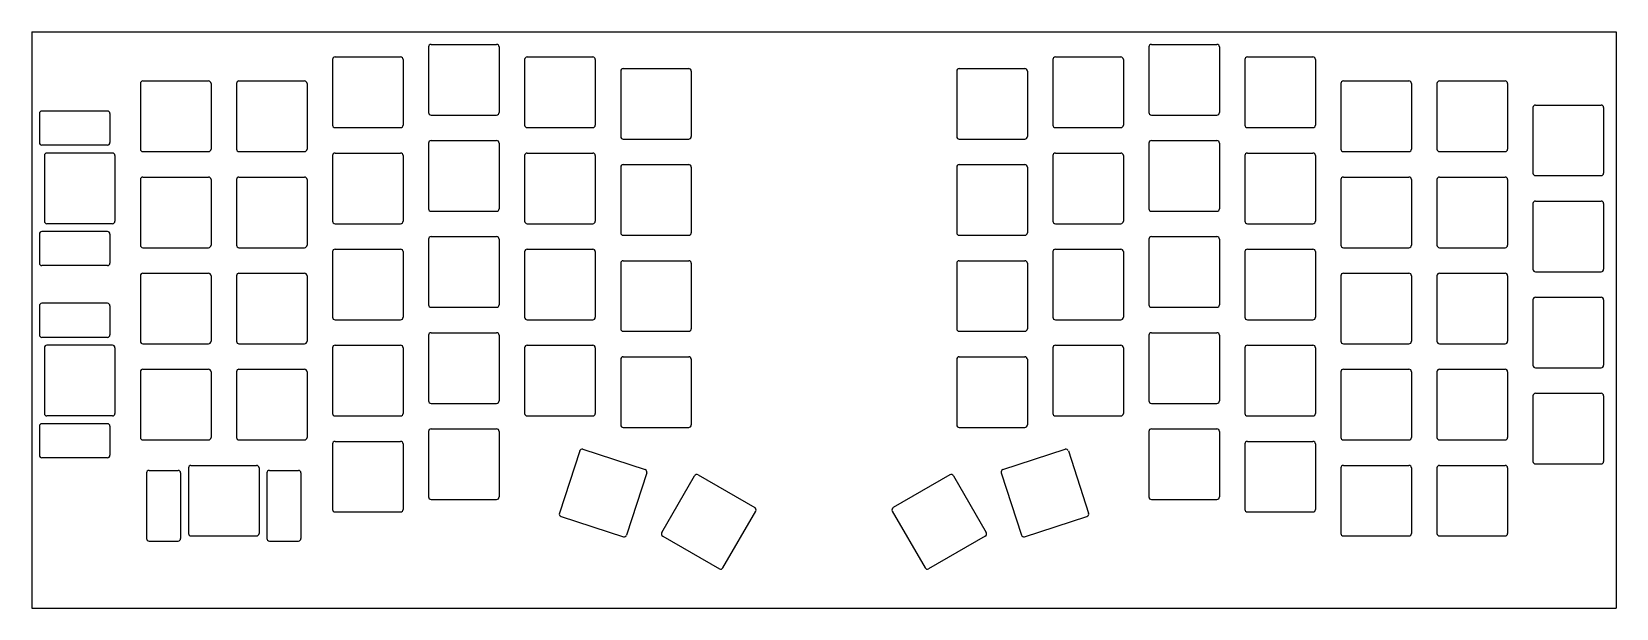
# Model space of a CAD drawing. Header units: millimetres. Extents: x 0 to 314, y -114 to 0.
import ezdxf

# ---------------------------------------------------------------- set-up
doc = ezdxf.new("R2010")
doc.units = ezdxf.units.MM

msp = doc.modelspace()

# ---------------------------------------------------------------- linework, layer by layer
for p, q in [((0, 0), (314.32, 0)), ((0, 0), (0, -114.29)), ((314.32, 0), (314.32, -114.29)), ((78.72, -3.02), (78.72, -16.02)), ((79.22, -2.52), (92.22, -2.52)), ((92.72, -3.02), (92.72, -16.02)), ((221.6, -3.02), (221.6, -16.02)), ((222.1, -2.52), (235.1, -2.52)), ((235.6, -3.02), (235.6, -16.02)), ((59.67, -5.5), (59.67, -18.5)), ((60.17, -5), (73.17, -5)), ((73.67, -5.5), (73.67, -18.5)), ((97.78, -5.5), (97.78, -18.5)), ((98.28, -5), (111.28, -5)), ((111.78, -5.5), (111.78, -18.5)), ((202.55, -5.5), (202.55, -18.5)), ((203.05, -5), (216.05, -5)), ((216.55, -5.5), (216.55, -18.5)), ((240.65, -5.5), (240.65, -18.5)), ((241.15, -5), (254.15, -5)), ((254.65, -5.5), (254.65, -18.5)), ((116.83, -7.79), (116.83, -20.79)), ((117.33, -7.29), (130.32, -7.29)), ((130.82, -7.79), (130.82, -20.79)), ((183.5, -7.79), (183.5, -20.79)), ((184, -7.29), (197, -7.29)), ((197.5, -7.79), (197.5, -20.79)), ((21.57, -10.26), (21.57, -23.26)), ((22.07, -9.76), (35.08, -9.76)), ((35.58, -10.26), (35.58, -23.26)), ((40.62, -10.26), (40.62, -23.26)), ((41.12, -9.76), (54.12, -9.76)), ((54.62, -10.26), (54.62, -23.26)), ((259.7, -10.26), (259.7, -23.26)), ((260.2, -9.76), (273.2, -9.76)), ((273.7, -10.26), (273.7, -23.26)), ((278.75, -10.26), (278.75, -23.26)), ((279.25, -9.76), (292.25, -9.76)), ((292.75, -10.26), (292.75, -23.26)), ((297.8, -15.03), (297.8, -28.03)), ((298.3, -14.53), (311.3, -14.53)), ((311.8, -15.03), (311.8, -28.03)), ((1.52, -16.24), (1.52, -21.99)), ((15.03, -15.74), (2.02, -15.74)), ((15.53, -16.24), (15.53, -21.99)), ((79.22, -16.52), (92.22, -16.52)), ((222.1, -16.52), (235.1, -16.52)), ((60.17, -19), (73.17, -19)), ((79.22, -21.57), (92.22, -21.57)), ((98.28, -19), (111.28, -19)), ((117.33, -21.29), (130.32, -21.29)), ((184, -21.29), (197, -21.29)), ((203.05, -19), (216.05, -19)), ((222.1, -21.57), (235.1, -21.57)), ((241.15, -19), (254.15, -19)), ((15.03, -22.49), (2.02, -22.49)), ((2.52, -24.55), (2.52, -37.55)), ((16.02, -24.05), (3.02, -24.05)), ((16.52, -24.55), (16.52, -37.55)), ((22.07, -23.76), (35.08, -23.76)), ((41.12, -23.76), (54.12, -23.76)), ((59.67, -24.55), (59.67, -37.55)), ((60.17, -24.05), (73.17, -24.05)), ((73.67, -24.55), (73.67, -37.55)), ((78.72, -22.07), (78.72, -35.08)), ((92.72, -22.07), (92.72, -35.08)), ((97.78, -24.55), (97.78, -37.55)), ((98.28, -24.05), (111.28, -24.05)), ((111.78, -24.55), (111.78, -37.55)), ((202.55, -24.55), (202.55, -37.55)), ((203.05, -24.05), (216.05, -24.05)), ((216.55, -24.55), (216.55, -37.55)), ((221.6, -22.07), (221.6, -35.08)), ((235.6, -22.07), (235.6, -35.08)), ((240.65, -24.55), (240.65, -37.55)), ((241.15, -24.05), (254.15, -24.05)), ((254.65, -24.55), (254.65, -37.55)), ((260.2, -23.76), (273.2, -23.76)), ((279.25, -23.76), (292.25, -23.76)), ((116.83, -26.84), (116.83, -39.84)), ((117.33, -26.34), (130.32, -26.34)), ((130.82, -26.84), (130.82, -39.84)), ((183.5, -26.84), (183.5, -39.84)), ((184, -26.34), (197, -26.34)), ((197.5, -26.84), (197.5, -39.84)), ((21.57, -29.31), (21.57, -42.31)), ((22.07, -28.81), (35.08, -28.81)), ((35.58, -29.31), (35.58, -42.31)), ((40.62, -29.31), (40.62, -42.31)), ((41.12, -28.81), (54.12, -28.81)), ((54.62, -29.31), (54.62, -42.31)), ((259.7, -29.31), (259.7, -42.31)), ((260.2, -28.81), (273.2, -28.81)), ((273.7, -29.31), (273.7, -42.31)), ((278.75, -29.31), (278.75, -42.31)), ((279.25, -28.81), (292.25, -28.81)), ((292.75, -29.31), (292.75, -42.31)), ((298.3, -28.53), (311.3, -28.53)), ((297.8, -34.08), (297.8, -47.08)), ((298.3, -33.58), (311.3, -33.58)), ((311.8, -34.08), (311.8, -47.08)), ((79.22, -35.58), (92.22, -35.58)), ((222.1, -35.58), (235.1, -35.58)), ((1.52, -40.11), (1.52, -45.86)), ((15.03, -39.61), (2.02, -39.61)), ((16.02, -38.05), (3.02, -38.05)), ((15.53, -40.11), (15.53, -45.86)), ((60.17, -38.05), (73.17, -38.05)), ((79.22, -40.62), (92.22, -40.62)), ((98.28, -38.05), (111.28, -38.05)), ((117.33, -40.34), (130.32, -40.34)), ((184, -40.34), (197, -40.34)), ((203.05, -38.05), (216.05, -38.05)), ((222.1, -40.62), (235.1, -40.62)), ((241.15, -38.05), (254.15, -38.05)), ((22.07, -42.81), (35.08, -42.81)), ((41.12, -42.81), (54.12, -42.81)), ((59.67, -43.6), (59.67, -56.6)), ((60.17, -43.1), (73.17, -43.1)), ((73.67, -43.6), (73.67, -56.6)), ((78.72, -41.12), (78.72, -54.12)), ((92.72, -41.12), (92.72, -54.12)), ((97.78, -43.6), (97.78, -56.6)), ((98.28, -43.1), (111.28, -43.1)), ((111.78, -43.6), (111.78, -56.6)), ((202.55, -43.6), (202.55, -56.6)), ((203.05, -43.1), (216.05, -43.1)), ((216.55, -43.6), (216.55, -56.6)), ((221.6, -41.12), (221.6, -54.12)), ((235.6, -41.12), (235.6, -54.12)), ((240.65, -43.6), (240.65, -56.6)), ((241.15, -43.1), (254.15, -43.1)), ((254.65, -43.6), (254.65, -56.6)), ((260.2, -42.81), (273.2, -42.81)), ((279.25, -42.81), (292.25, -42.81)), ((15.03, -46.36), (2.02, -46.36)), ((116.83, -45.89), (116.83, -58.89)), ((117.33, -45.39), (130.32, -45.39)), ((130.82, -45.89), (130.82, -58.89)), ((183.5, -45.89), (183.5, -58.89)), ((184, -45.39), (197, -45.39)), ((197.5, -45.89), (197.5, -58.89)), ((21.57, -48.36), (21.57, -61.36)), ((22.07, -47.86), (35.08, -47.86)), ((35.58, -48.36), (35.58, -61.36)), ((40.62, -48.36), (40.62, -61.36)), ((41.12, -47.86), (54.12, -47.86)), ((54.62, -48.36), (54.62, -61.36)), ((259.7, -48.36), (259.7, -61.36)), ((260.2, -47.86), (273.2, -47.86)), ((273.7, -48.36), (273.7, -61.36)), ((278.75, -48.36), (278.75, -61.36)), ((279.25, -47.86), (292.25, -47.86)), ((292.75, -48.36), (292.75, -61.36)), ((298.3, -47.58), (311.3, -47.58)), ((297.8, -53.13), (297.8, -66.13)), ((298.3, -52.63), (311.3, -52.63)), ((311.8, -53.13), (311.8, -66.13)), ((1.52, -54.34), (1.52, -60.09)), ((15.03, -53.84), (2.02, -53.84)), ((15.53, -54.34), (15.53, -60.09)), ((79.22, -54.62), (92.22, -54.62)), ((222.1, -54.62), (235.1, -54.62)), ((60.17, -57.1), (73.17, -57.1)), ((79.22, -59.67), (92.22, -59.67)), ((98.28, -57.1), (111.28, -57.1)), ((117.33, -59.39), (130.32, -59.39)), ((184, -59.39), (197, -59.39)), ((203.05, -57.1), (216.05, -57.1)), ((222.1, -59.67), (235.1, -59.67)), ((241.15, -57.1), (254.15, -57.1)), ((15.03, -60.59), (2.02, -60.59)), ((2.52, -62.65), (2.52, -75.65)), ((16.02, -62.15), (3.02, -62.15)), ((16.52, -62.65), (16.52, -75.65)), ((22.07, -61.86), (35.08, -61.86)), ((41.12, -61.86), (54.12, -61.86)), ((59.67, -62.65), (59.67, -75.65)), ((60.17, -62.15), (73.17, -62.15)), ((73.67, -62.65), (73.67, -75.65)), ((78.72, -60.17), (78.72, -73.17)), ((92.72, -60.17), (92.72, -73.17)), ((97.78, -62.65), (97.78, -75.65)), ((98.28, -62.15), (111.28, -62.15)), ((111.78, -62.65), (111.78, -75.65)), ((202.55, -62.65), (202.55, -75.65)), ((203.05, -62.15), (216.05, -62.15)), ((216.55, -62.65), (216.55, -75.65)), ((221.6, -60.17), (221.6, -73.17)), ((235.6, -60.17), (235.6, -73.17)), ((240.65, -62.65), (240.65, -75.65)), ((241.15, -62.15), (254.15, -62.15)), ((254.65, -62.65), (254.65, -75.65)), ((260.2, -61.86), (273.2, -61.86)), ((279.25, -61.86), (292.25, -61.86)), ((116.83, -64.94), (116.83, -77.94)), ((117.33, -64.44), (130.32, -64.44)), ((130.82, -64.94), (130.82, -77.94)), ((183.5, -64.94), (183.5, -77.94)), ((184, -64.44), (197, -64.44)), ((197.5, -64.94), (197.5, -77.94)), ((21.57, -67.41), (21.57, -80.41)), ((22.07, -66.91), (35.08, -66.91)), ((35.58, -67.41), (35.58, -80.41)), ((40.62, -67.41), (40.62, -80.41)), ((41.12, -66.91), (54.12, -66.91)), ((54.62, -67.41), (54.62, -80.41)), ((259.7, -67.41), (259.7, -80.41)), ((260.2, -66.91), (273.2, -66.91)), ((273.7, -67.41), (273.7, -80.41)), ((278.75, -67.41), (278.75, -80.41)), ((279.25, -66.91), (292.25, -66.91)), ((292.75, -67.41), (292.75, -80.41)), ((298.3, -66.63), (311.3, -66.63)), ((297.8, -72.18), (297.8, -85.18)), ((298.3, -71.68), (311.3, -71.68)), ((311.8, -72.18), (311.8, -85.18)), ((79.22, -73.67), (92.22, -73.67)), ((222.1, -73.67), (235.1, -73.67)), ((1.52, -78.21), (1.52, -83.96)), ((15.03, -77.71), (2.02, -77.71)), ((16.02, -76.15), (3.02, -76.15)), ((15.53, -78.21), (15.53, -83.96)), ((60.17, -76.15), (73.17, -76.15)), ((98.28, -76.15), (111.28, -76.15)), ((117.33, -78.44), (130.32, -78.44)), ((184, -78.44), (197, -78.44)), ((203.05, -76.15), (216.05, -76.15)), ((241.15, -76.15), (254.15, -76.15)), ((22.07, -80.91), (35.08, -80.91)), ((41.12, -80.91), (54.12, -80.91)), ((59.67, -81.7), (59.67, -94.7)), ((60.17, -81.2), (73.17, -81.2)), ((73.67, -81.7), (73.67, -94.7)), ((78.72, -79.22), (78.72, -92.22)), ((79.22, -78.72), (92.22, -78.72)), ((92.72, -79.22), (92.72, -92.22)), ((221.6, -79.22), (221.6, -92.22)), ((222.1, -78.72), (235.1, -78.72)), ((235.6, -79.22), (235.6, -92.22)), ((240.65, -81.7), (240.65, -94.7)), ((241.15, -81.2), (254.15, -81.2)), ((254.65, -81.7), (254.65, -94.7)), ((260.2, -80.91), (273.2, -80.91)), ((279.25, -80.91), (292.25, -80.91)), ((15.03, -84.46), (2.02, -84.46)), ((108.7, -83.1), (104.68, -95.46)), ((109.33, -82.77), (121.69, -86.79)), ((192.63, -86.79), (205, -82.77)), ((205.63, -83.1), (209.64, -95.46)), ((22.79, -87.46), (22.79, -100.46)), ((23.29, -86.96), (29.04, -86.96)), ((29.54, -87.46), (29.54, -100.46)), ((31.1, -86.46), (31.1, -99.46)), ((31.6, -85.96), (44.6, -85.96)), ((45.1, -86.46), (45.1, -99.46)), ((46.66, -87.46), (46.66, -100.46)), ((47.16, -86.96), (52.91, -86.96)), ((53.41, -87.46), (53.41, -100.46)), ((122.01, -87.42), (118, -99.78)), ((132.17, -87.84), (143.43, -94.34)), ((182.15, -87.84), (170.89, -94.34)), ((192.31, -87.42), (196.33, -99.78)), ((259.7, -86.46), (259.7, -99.46)), ((260.2, -85.96), (273.2, -85.96)), ((273.7, -86.46), (273.7, -99.46)), ((278.75, -86.46), (278.75, -99.46)), ((279.25, -85.96), (292.25, -85.96)), ((292.75, -86.46), (292.75, -99.46)), ((298.3, -85.68), (311.3, -85.68)), ((124.99, -99.28), (131.49, -88.03)), ((182.83, -88.03), (189.33, -99.28)), ((79.22, -92.72), (92.22, -92.72)), ((222.1, -92.72), (235.1, -92.72)), ((60.17, -95.2), (73.17, -95.2)), ((105, -96.09), (117.37, -100.11)), ((137.11, -106.28), (143.61, -95.03)), ((170.71, -95.03), (177.21, -106.28)), ((196.96, -100.11), (209.32, -96.09)), ((241.15, -95.2), (254.15, -95.2)), ((31.6, -99.96), (44.6, -99.96)), ((125.17, -99.97), (136.43, -106.47)), ((189.15, -99.97), (177.89, -106.47)), ((260.2, -99.96), (273.2, -99.96)), ((279.25, -99.96), (292.25, -99.96)), ((23.29, -100.96), (29.04, -100.96)), ((47.16, -100.96), (52.91, -100.96)), ((0, -114.29), (314.32, -114.29))]:
    msp.add_line(p, q)
for centre, start, end in [((79.22, -3.02), 90, 180), ((92.22, -3.02), 0, 90), ((222.1, -3.02), 90, 180), ((235.1, -3.02), 0, 90), ((60.17, -5.5), 90, 180), ((73.17, -5.5), 0, 90), ((98.28, -5.5), 90, 180), ((111.28, -5.5), 0, 90), ((203.05, -5.5), 90, 180), ((216.05, -5.5), 0, 90), ((241.15, -5.5), 90, 180), ((254.15, -5.5), 0, 90), ((117.33, -7.79), 90, 180), ((130.32, -7.79), 0, 90), ((184, -7.79), 90, 180), ((197, -7.79), 0, 90), ((22.07, -10.26), 90, 180), ((35.08, -10.26), 0, 90), ((41.12, -10.26), 90, 180), ((54.12, -10.26), 0, 90), ((260.2, -10.26), 90, 180), ((273.2, -10.26), 0, 90), ((279.25, -10.26), 90, 180), ((292.25, -10.26), 0, 90), ((298.3, -15.03), 90, 180), ((311.3, -15.03), 0, 90), ((2.02, -16.24), 90, 180), ((15.03, -16.24), 0, 90), ((60.17, -18.5), 180, 270), ((73.17, -18.5), 270, 360), ((79.22, -16.02), 180, 270), ((92.22, -16.02), 270, 360), ((98.28, -18.5), 180, 270), ((111.28, -18.5), 270, 360), ((203.05, -18.5), 180, 270), ((216.05, -18.5), 270, 360), ((222.1, -16.02), 180, 270), ((235.1, -16.02), 270, 360), ((241.15, -18.5), 180, 270), ((254.15, -18.5), 270, 360), ((2.02, -21.99), 180, 270), ((15.03, -21.99), -90, 0), ((79.22, -22.07), 90, 180), ((92.22, -22.07), 0, 90), ((117.33, -20.79), 180, 270), ((130.32, -20.79), 270, 360), ((184, -20.79), 180, 270), ((197, -20.79), 270, 360), ((222.1, -22.07), 90, 180), ((235.1, -22.07), 0, 90), ((3.02, -24.55), 90, 180), ((16.02, -24.55), 0, 90), ((22.07, -23.26), 180, 270), ((35.08, -23.26), 270, 360), ((41.12, -23.26), 180, 270), ((54.12, -23.26), 270, 360), ((60.17, -24.55), 90, 180), ((73.17, -24.55), 0, 90), ((98.28, -24.55), 90, 180), ((111.28, -24.55), 0, 90), ((203.05, -24.55), 90, 180), ((216.05, -24.55), 0, 90), ((241.15, -24.55), 90, 180), ((254.15, -24.55), 0, 90), ((260.2, -23.26), 180, 270), ((273.2, -23.26), 270, 360), ((279.25, -23.26), 180, 270), ((292.25, -23.26), 270, 360), ((117.33, -26.84), 90, 180), ((130.32, -26.84), 0, 90), ((184, -26.84), 90, 180), ((197, -26.84), 0, 90), ((298.3, -28.03), 180, 270), ((311.3, -28.03), 270, 360), ((22.07, -29.31), 90, 180), ((35.08, -29.31), 0, 90), ((41.12, -29.31), 90, 180), ((54.12, -29.31), 0, 90), ((260.2, -29.31), 90, 180), ((273.2, -29.31), 0, 90), ((279.25, -29.31), 90, 180), ((292.25, -29.31), 0, 90), ((298.3, -34.08), 90, 180), ((311.3, -34.08), 0, 90), ((3.02, -37.55), 180, 270), ((16.02, -37.55), -90, 0), ((60.17, -37.55), 180, 270), ((73.17, -37.55), 270, 360), ((79.22, -35.08), 180, 270), ((92.22, -35.08), 270, 360), ((98.28, -37.55), 180, 270), ((111.28, -37.55), 270, 360), ((203.05, -37.55), 180, 270), ((216.05, -37.55), 270, 360), ((222.1, -35.08), 180, 270), ((235.1, -35.08), 270, 360), ((241.15, -37.55), 180, 270), ((254.15, -37.55), 270, 360), ((2.02, -40.11), 90, 180), ((15.03, -40.11), 0, 90), ((79.22, -41.12), 90, 180), ((92.22, -41.12), 0, 90), ((117.33, -39.84), 180, 270), ((130.32, -39.84), 270, 360), ((184, -39.84), 180, 270), ((197, -39.84), 270, 360), ((222.1, -41.12), 90, 180), ((235.1, -41.12), 0, 90), ((22.07, -42.31), 180, 270), ((35.08, -42.31), 270, 360), ((41.12, -42.31), 180, 270), ((54.12, -42.31), 270, 360), ((60.17, -43.6), 90, 180), ((73.17, -43.6), 0, 90), ((98.28, -43.6), 90, 180), ((111.28, -43.6), 0, 90), ((203.05, -43.6), 90, 180), ((216.05, -43.6), 0, 90), ((241.15, -43.6), 90, 180), ((254.15, -43.6), 0, 90), ((260.2, -42.31), 180, 270), ((273.2, -42.31), 270, 360), ((279.25, -42.31), 180, 270), ((292.25, -42.31), 270, 360), ((2.02, -45.86), 180, 270), ((15.03, -45.86), -90, 0), ((117.33, -45.89), 90, 180), ((130.32, -45.89), 0, 90), ((184, -45.89), 90, 180), ((197, -45.89), 0, 90), ((298.3, -47.08), 180, 270), ((311.3, -47.08), 270, 360), ((22.07, -48.36), 90, 180), ((35.08, -48.36), 0, 90), ((41.12, -48.36), 90, 180), ((54.12, -48.36), 0, 90), ((260.2, -48.36), 90, 180), ((273.2, -48.36), 0, 90), ((279.25, -48.36), 90, 180), ((292.25, -48.36), 0, 90), ((298.3, -53.13), 90, 180), ((311.3, -53.13), 0, 90), ((2.02, -54.34), 90, 180), ((15.03, -54.34), 0, 90), ((79.22, -54.12), 180, 270), ((92.22, -54.12), 270, 360), ((222.1, -54.12), 180, 270), ((235.1, -54.12), 270, 360), ((60.17, -56.6), 180, 270), ((73.17, -56.6), 270, 360), ((79.22, -60.17), 90, 180), ((92.22, -60.17), 0, 90), ((98.28, -56.6), 180, 270), ((111.28, -56.6), 270, 360), ((117.33, -58.89), 180, 270), ((130.32, -58.89), 270, 360), ((184, -58.89), 180, 270), ((197, -58.89), 270, 360), ((203.05, -56.6), 180, 270), ((216.05, -56.6), 270, 360), ((222.1, -60.17), 90, 180), ((235.1, -60.17), 0, 90), ((241.15, -56.6), 180, 270), ((254.15, -56.6), 270, 360), ((2.02, -60.09), 180, 270), ((3.02, -62.65), 90, 180), ((15.03, -60.09), -90, 0), ((16.02, -62.65), 0, 90), ((22.07, -61.36), 180, 270), ((35.08, -61.36), 270, 360), ((41.12, -61.36), 180, 270), ((54.12, -61.36), 270, 360), ((60.17, -62.65), 90, 180), ((73.17, -62.65), 0, 90), ((98.28, -62.65), 90, 180), ((111.28, -62.65), 0, 90), ((203.05, -62.65), 90, 180), ((216.05, -62.65), 0, 90), ((241.15, -62.65), 90, 180), ((254.15, -62.65), 0, 90), ((260.2, -61.36), 180, 270), ((273.2, -61.36), 270, 360), ((279.25, -61.36), 180, 270), ((292.25, -61.36), 270, 360), ((117.33, -64.94), 90, 180), ((130.32, -64.94), 0, 90), ((184, -64.94), 90, 180), ((197, -64.94), 0, 90), ((22.07, -67.41), 90, 180), ((35.08, -67.41), 0, 90), ((41.12, -67.41), 90, 180), ((54.12, -67.41), 0, 90), ((260.2, -67.41), 90, 180), ((273.2, -67.41), 0, 90), ((279.25, -67.41), 90, 180), ((292.25, -67.41), 0, 90), ((298.3, -66.13), 180, 270), ((311.3, -66.13), 270, 360), ((298.3, -72.18), 90, 180), ((311.3, -72.18), 0, 90), ((79.22, -73.17), 180, 270), ((92.22, -73.17), 270, 360), ((222.1, -73.17), 180, 270), ((235.1, -73.17), 270, 360), ((2.02, -78.21), 90, 180), ((3.02, -75.65), 180, 270), ((15.03, -78.21), 0, 90), ((16.02, -75.65), -90, 0), ((60.17, -75.65), 180, 270), ((73.17, -75.65), 270, 360), ((98.28, -75.65), 180, 270), ((111.28, -75.65), 270, 360), ((117.33, -77.94), 180, 270), ((130.32, -77.94), 270, 360), ((184, -77.94), 180, 270), ((197, -77.94), 270, 360), ((203.05, -75.65), 180, 270), ((216.05, -75.65), 270, 360), ((241.15, -75.65), 180, 270), ((254.15, -75.65), 270, 360), ((22.07, -80.41), 180, 270), ((35.08, -80.41), 270, 360), ((41.12, -80.41), 180, 270), ((54.12, -80.41), 270, 360), ((60.17, -81.7), 90, 180), ((73.17, -81.7), 0, 90), ((79.22, -79.22), 90, 180), ((92.22, -79.22), 0, 90), ((222.1, -79.22), 90, 180), ((235.1, -79.22), 0, 90), ((241.15, -81.7), 90, 180), ((254.15, -81.7), 0, 90), ((260.2, -80.41), 180, 270), ((273.2, -80.41), 270, 360), ((279.25, -80.41), 180, 270), ((292.25, -80.41), 270, 360), ((2.02, -83.96), 180, 270), ((15.03, -83.96), -90, 0), ((109.17, -83.25), 72, 162), ((205.15, -83.25), 18, 108), ((23.29, -87.46), 90, 180), ((29.04, -87.46), 0, 90), ((31.6, -86.46), 90, 180), ((44.6, -86.46), 0, 90), ((47.16, -87.46), 90, 180), ((52.91, -87.46), 0, 90), ((121.54, -87.27), -18, 72), ((131.92, -88.28), 60, 150), ((182.4, -88.28), 30, 120), ((192.79, -87.27), 108, 198), ((260.2, -86.46), 90, 180), ((273.2, -86.46), 0, 90), ((279.25, -86.46), 90, 180), ((292.25, -86.46), 0, 90), ((298.3, -85.18), 180, 270), ((311.3, -85.18), 270, 360), ((79.22, -92.22), 180, 270), ((92.22, -92.22), 270, 360), ((222.1, -92.22), 180, 270), ((235.1, -92.22), 270, 360), ((60.17, -94.7), 180, 270), ((73.17, -94.7), 270, 360), ((105.16, -95.61), 162, 252), ((143.18, -94.78), 330, 420), ((171.14, -94.78), 120, 210), ((209.17, -95.61), 288, 378), ((241.15, -94.7), 180, 270), ((254.15, -94.7), 270, 360), ((23.29, -100.46), 180, 270), ((29.04, -100.46), 270, 360), ((31.6, -99.46), 180, 270), ((44.6, -99.46), 270, 360), ((47.16, -100.46), 180, 270), ((52.91, -100.46), 270, 360), ((117.52, -99.63), 252, 342), ((125.42, -99.53), 150, 240), ((188.9, -99.53), -60, 30), ((196.8, -99.63), 198, 288), ((260.2, -99.46), 180, 270), ((273.2, -99.46), 270, 360), ((279.25, -99.46), 180, 270), ((292.25, -99.46), 270, 360), ((136.68, -106.03), 240, 330), ((177.64, -106.03), 210, 300)]:
    msp.add_arc(centre, 0.5, start, end)

doc.saveas('drawing.dxf')
